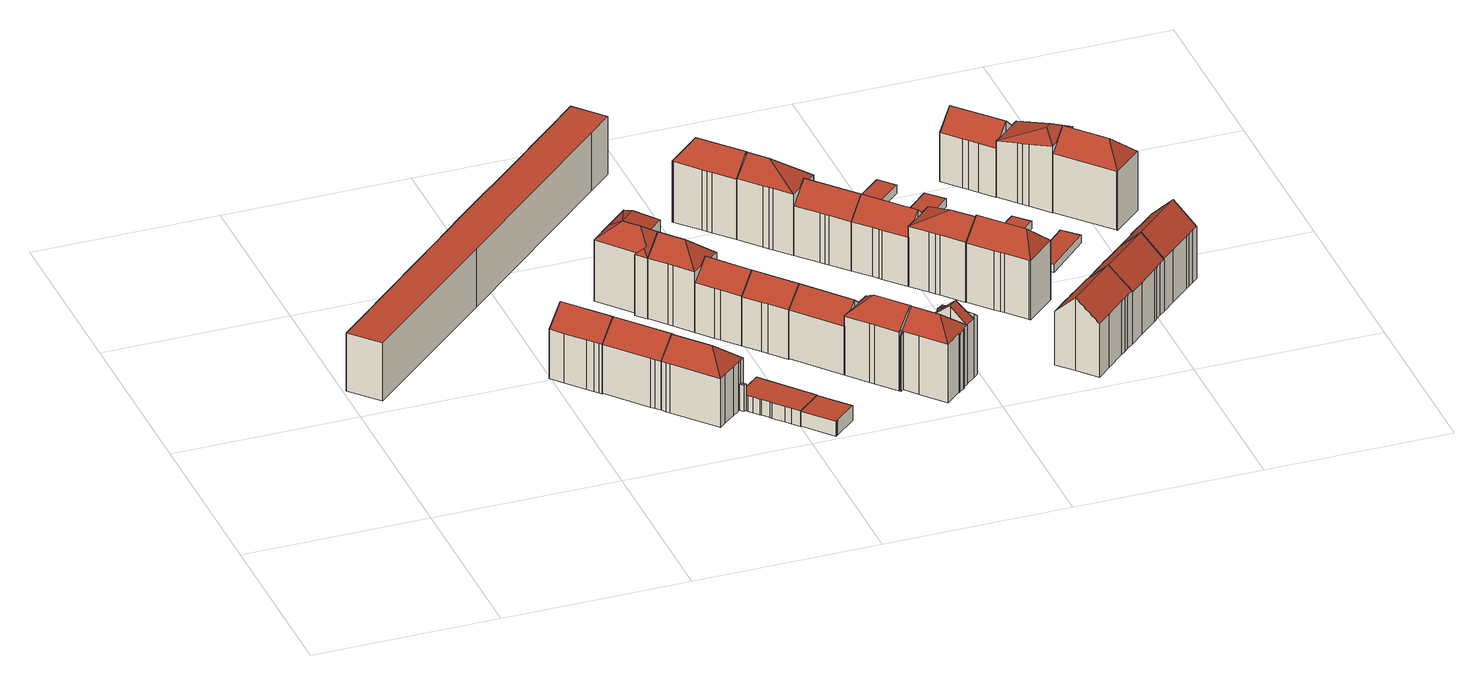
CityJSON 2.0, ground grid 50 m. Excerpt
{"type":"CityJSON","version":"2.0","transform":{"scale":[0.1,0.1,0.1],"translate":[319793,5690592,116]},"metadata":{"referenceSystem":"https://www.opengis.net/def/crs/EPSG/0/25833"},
"CityObjects":{
"building1":{"type":"Building","attributes":{"Dachtyp_tdc":"tdcGableRoof","Gemeindeschluessel":14713000,"Dachneigung":41.95,"QualitaetDacherkennung":64,"Geometrietyp2DReferenz":"3000","function":"31001_9998","roofType":"3100","measuredHeight":19.31},"geometry":[{"type":"MultiSurface","lod":"2","boundaries":[[[0,1,2,3]],[[1,4,5,2]],[[4,6,7,5]],[[6,8,9,7]],[[8,10,11,9]],[[10,12,13,11]],[[12,14,15,13]],[[8,6,4,1,0,16,17,18]],[[18,19,14,12,10,8]],[[15,20,21,22,23,3,2,5,7,9,11,13]],[[14,19,20,15]],[[19,18,21,20]],[[18,17,22,21]],[[17,16,23,22]],[[16,0,3,23]]],"semantics":{"surfaces":[{"type":"WallSurface"},{"type":"RoofSurface"},{"type":"GroundSurface"}],"values":[0,0,0,0,0,0,0,1,1,2,0,0,0,0,0]}}]},
"building2":{"type":"Building","attributes":{"Dachtyp_tdc":"tdcPolyFlatRoof","Gemeindeschluessel":14713000,"Dachneigung":0,"QualitaetDacherkennung":68,"Geometrietyp2DReferenz":"3000","function":"31001_9998","roofType":"1000","measuredHeight":16.82},"geometry":[{"type":"MultiSurface","lod":"2","boundaries":[[[24,25,26,27]],[[25,28,29,26]],[[28,30,31,29]],[[30,32,33,31]],[[32,34,35,33]],[[34,36,37,35]],[[36,38,39,37]],[[38,40,41,39]],[[40,42,43,41]],[[42,44,45,43]],[[44,46,47,45]],[[46,48,49,47]],[[48,50,51,49]],[[50,52,53,51]],[[52,54,55,53]],[[54,24,27,55]],[[54,52,50,48,46,44,42,40,38,36,34,32,30,28,25,24]],[[27,26,29,31,33,35,37,39,41,43,45,47,49,51,53,55]]],"semantics":{"surfaces":[{"type":"WallSurface"},{"type":"RoofSurface"},{"type":"GroundSurface"}],"values":[0,0,0,0,0,0,0,0,0,0,0,0,0,0,0,0,1,2]}}]},
"building3":{"type":"Building","attributes":{"Dachtyp_tdc":"tdcFreeFormRoof","Gemeindeschluessel":14713000,"Dachneigung":42.18,"QualitaetDacherkennung":75,"Geometrietyp2DReferenz":"3000","function":"31001_9998","roofType":"5000","measuredHeight":19.14},"geometry":[{"type":"MultiSurface","lod":"2","boundaries":[[[56,57,58,59,60,61,62,63]],[[17,64,57,56]],[[64,65,58,57]],[[65,66,59,58]],[[66,67,60,59]],[[67,68,61,60]],[[68,69,62,61]],[[69,70,63,62]],[[70,17,56,63]],[[71,67,66,65,64,72]],[[69,68,71,72,17,70]],[[68,67,71]],[[64,17,72]]],"semantics":{"surfaces":[{"type":"GroundSurface"},{"type":"WallSurface"},{"type":"RoofSurface"}],"values":[0,1,1,1,1,1,1,1,1,2,2,1,1]}}]},
"building4":{"type":"Building","attributes":{"Dachtyp_tdc":"tdcHipAndGableRoof","Gemeindeschluessel":14713000,"Dachneigung":42.01,"QualitaetDacherkennung":70,"Geometrietyp2DReferenz":"3000","function":"31001_9998","roofType":"5000","measuredHeight":19.1},"geometry":[{"type":"MultiSurface","lod":"2","boundaries":[[[73,74,75,61]],[[74,76,60,75]],[[76,77,78,60]],[[77,79,80,78]],[[79,81,82,80]],[[81,83,84,82]],[[83,85,86,84]],[[85,87,88,86]],[[87,89,90,88]],[[89,91,92,90]],[[91,93,94,92]],[[93,95,96,94]],[[95,97,98,96]],[[97,73,61,98]],[[93,91,89,87,85,83,99]],[[83,81,79,77,76,74,99]],[[74,73,97,95,93,99]],[[61,75,60,78,80,82,84,86,88,90,92,94,96,98]]],"semantics":{"surfaces":[{"type":"WallSurface"},{"type":"RoofSurface"},{"type":"GroundSurface"}],"values":[0,0,0,0,0,0,0,0,0,0,0,0,0,0,1,1,1,2]}}]},
"building5":{"type":"Building","attributes":{"Dachtyp_tdc":"tdcPolyFlatRoof","Gemeindeschluessel":14713000,"Dachneigung":0,"QualitaetDacherkennung":0,"Geometrietyp2DReferenz":"3000","BezugspunktDach":"2000","function":"31001_9998","measuredHeight":7.54},"geometry":[{"type":"MultiSurface","lod":"2","boundaries":[[[100,101,102,103]],[[103,102,104,105]],[[102,101,106,104]],[[101,100,107,106]],[[100,103,105,107]],[[105,104,106,107]]],"semantics":{"surfaces":[{"type":"RoofSurface"},{"type":"WallSurface"},{"type":"GroundSurface"}],"values":[0,1,1,1,1,2]}}]},
"building6":{"type":"Building","attributes":{"Dachtyp_tdc":"tdcPolyFlatRoof","Gemeindeschluessel":14713000,"Dachneigung":0,"QualitaetDacherkennung":74,"Geometrietyp2DReferenz":"3000","function":"31001_9998","roofType":"1000","measuredHeight":4.42},"geometry":[{"type":"MultiSurface","lod":"2","boundaries":[[[108,109,86,110]],[[109,111,84,86]],[[111,112,82,84]],[[112,113,114,82]],[[113,115,116,114]],[[115,117,118,116]],[[117,119,120,118]],[[119,121,122,120]],[[121,123,124,122]],[[123,125,126,124]],[[125,127,128,126]],[[127,129,130,128]],[[129,131,132,130]],[[131,133,134,132]],[[133,108,110,134]],[[133,131,129,127,125,123,121,119,117,115,113,112,111,109,108]],[[110,86,84,82,114,116,118,120,122,124,126,128,130,132,134]]],"semantics":{"surfaces":[{"type":"WallSurface"},{"type":"RoofSurface"},{"type":"GroundSurface"}],"values":[0,0,0,0,0,0,0,0,0,0,0,0,0,0,0,1,2]}}]},
"building7":{"type":"Building","attributes":{"Dachtyp_tdc":"tdcFreeFormRoof","Gemeindeschluessel":14713000,"Dachneigung":38.54,"QualitaetDacherkennung":55,"Geometrietyp2DReferenz":"3000","function":"31001_9998","roofType":"5000","measuredHeight":21.89},"geometry":[{"type":"MultiSurface","lod":"2","boundaries":[[[135,136,137,138]],[[136,139,140,137]],[[139,141,142,140]],[[141,143,144,142]],[[143,145,146,144]],[[145,147,148,146]],[[147,149,150,148]],[[149,151,152,150]],[[151,135,138,152]],[[153,154,155,151,149]],[[156,157,153,149,147]],[[158,156,147,145]],[[158,145,143]],[[143,156,158]],[[141,156,143]],[[141,157,156]],[[157,141,139]],[[154,153,157,139,136]],[[155,154,136,135]],[[155,135,151]],[[138,137,140,142,144,146,148,150,152]]],"semantics":{"surfaces":[{"type":"WallSurface"},{"type":"RoofSurface"},{"type":"GroundSurface"}],"values":[0,0,0,0,0,0,0,0,0,1,1,1,1,1,1,1,1,1,1,1,2]}}]},
"building8":{"type":"Building","attributes":{"Dachtyp_tdc":"tdcPolyFlatRoof","Gemeindeschluessel":14713000,"Dachneigung":0,"QualitaetDacherkennung":74,"Geometrietyp2DReferenz":"3000","function":"31001_9998","roofType":"1000","measuredHeight":4.3},"geometry":[{"type":"MultiSurface","lod":"2","boundaries":[[[159,160,161,162]],[[160,163,164,161]],[[163,165,166,164]],[[165,167,168,166]],[[167,169,170,168]],[[169,159,162,170]],[[169,167,165,163,160,159]],[[162,161,164,166,168,170]]],"semantics":{"surfaces":[{"type":"WallSurface"},{"type":"RoofSurface"},{"type":"GroundSurface"}],"values":[0,0,0,0,0,0,1,2]}}]},
"building9":{"type":"Building","attributes":{"Dachtyp_tdc":"tdcHipAndGableRoof","Gemeindeschluessel":14713000,"Dachneigung":42.12,"QualitaetDacherkennung":68,"Geometrietyp2DReferenz":"3000","function":"31001_9998","roofType":"5000","measuredHeight":22.3},"geometry":[{"type":"MultiSurface","lod":"2","boundaries":[[[151,171,172,173]],[[171,174,175,172]],[[174,176,177,175]],[[176,178,179,177]],[[178,180,181,179]],[[180,182,183,181]],[[182,184,185,183]],[[184,186,187,185]],[[186,188,189,187]],[[188,190,191,189]],[[190,192,193,191]],[[192,151,173,193]],[[188,186,194]],[[186,184,182,180,178,176,174,171,194]],[[171,151,192,190,188,194]],[[173,172,175,177,179,181,183,185,187,189,191,193]]],"semantics":{"surfaces":[{"type":"WallSurface"},{"type":"RoofSurface"},{"type":"GroundSurface"}],"values":[0,0,0,0,0,0,0,0,0,0,0,0,1,1,1,2]}}]},
"building10":{"type":"Building","attributes":{"Dachtyp_tdc":"tdcGableRoof","Gemeindeschluessel":14713000,"Dachneigung":42.49,"QualitaetDacherkennung":72,"Geometrietyp2DReferenz":"3000","function":"31001_9998","roofType":"3100","measuredHeight":19.14},"geometry":[{"type":"MultiSurface","lod":"2","boundaries":[[[195,196,197,198]],[[196,199,200,197]],[[199,201,202,200]],[[201,203,204,202]],[[203,205,206,204]],[[205,207,208,206]],[[207,209,189,208]],[[209,210,211,189]],[[210,212,187,211]],[[212,213,214,187]],[[213,195,198,214]],[[210,209,207,205,203,201]],[[201,199,196,195,213,212,210]],[[198,197,200,202,204,206,208,189,211,187,214]]],"semantics":{"surfaces":[{"type":"WallSurface"},{"type":"RoofSurface"},{"type":"GroundSurface"}],"values":[0,0,0,0,0,0,0,0,0,0,0,1,1,2]}}]},
"building11":{"type":"Building","attributes":{"Dachtyp_tdc":"tdcFreeFormRoof","Gemeindeschluessel":14713000,"Dachneigung":42.32,"QualitaetDacherkennung":72,"Geometrietyp2DReferenz":"3000","function":"31001_9998","roofType":"5000","measuredHeight":19.05},"geometry":[{"type":"MultiSurface","lod":"2","boundaries":[[[215,216,217,218]],[[216,219,220,217]],[[219,221,222,220]],[[221,223,224,222]],[[223,225,226,224]],[[225,227,228,226]],[[227,229,230,228]],[[229,231,232,230]],[[231,215,218,232]],[[233,225,223,221,219,216,201]],[[229,227,233,201,215,231]],[[216,215,201]],[[227,225,233]],[[218,217,220,222,224,226,228,230,232]]],"semantics":{"surfaces":[{"type":"WallSurface"},{"type":"RoofSurface"},{"type":"GroundSurface"}],"values":[0,0,0,0,0,0,0,0,0,1,1,0,0,2]}}]},
"building12":{"type":"Building","attributes":{"Dachtyp_tdc":"tdcGableRoof","Gemeindeschluessel":14713000,"Dachneigung":42.32,"QualitaetDacherkennung":70,"Geometrietyp2DReferenz":"3000","function":"31001_9998","roofType":"3100","measuredHeight":18.93},"geometry":[{"type":"MultiSurface","lod":"2","boundaries":[[[233,225,234,235]],[[225,236,237,234]],[[236,238,239,237]],[[238,240,241,239]],[[240,242,243,241]],[[242,244,245,243]],[[244,246,247,245]],[[246,227,248,247]],[[227,233,235,248]],[[244,242,240,238,236,225,233]],[[233,227,246,244]],[[235,234,237,239,241,243,245,247,248]]],"semantics":{"surfaces":[{"type":"WallSurface"},{"type":"RoofSurface"},{"type":"GroundSurface"}],"values":[0,0,0,0,0,0,0,0,0,1,1,2]}}]},
"building13":{"type":"Building","attributes":{"Dachtyp_tdc":"tdcFreeFormRoof","Gemeindeschluessel":14713000,"Dachneigung":42.37,"QualitaetDacherkennung":61,"Geometrietyp2DReferenz":"3000","function":"31001_9998","roofType":"5000","measuredHeight":21.99},"geometry":[{"type":"MultiSurface","lod":"2","boundaries":[[[249,250,251,252]],[[250,253,254,251]],[[253,255,256,254]],[[255,257,258,256]],[[257,259,260,258]],[[259,261,262,260]],[[261,263,264,262]],[[263,265,266,264]],[[265,249,252,266]],[[257,267,268]],[[249,269,268,267,255,253,250]],[[269,265,263,261,259,257,268]],[[257,255,267]],[[249,265,269]],[[252,251,254,256,258,260,262,264,266]]],"semantics":{"surfaces":[{"type":"WallSurface"},{"type":"RoofSurface"},{"type":"GroundSurface"}],"values":[0,0,0,0,0,0,0,0,0,1,1,1,0,0,2]}}]},
"building14":{"type":"Building","attributes":{"Gemeindeschluessel":14713000,"Geometrietyp2DReferenz":"3000","function":"31001_9998","roofType":"9999"},"children":["building14-1","building14-2","building14-3"]},
"building14-1":{"type":"BuildingPart","attributes":{"Dachtyp_tdc":"tdcFreeFormRoof","Dachneigung":40.89,"QualitaetDacherkennung":30,"Geometrietyp2DReferenz":"3000","roofType":"5000","measuredHeight":18.82},"parents":["building14"],"geometry":[{"type":"MultiSurface","lod":"2","boundaries":[[[270,271,272,273,274]],[[275,276,277,278,279]],[[276,280,281,277]],[[280,282,283,281]],[[282,284,285,283]],[[284,286,287,285]],[[286,288,289,287]],[[288,270,274,289]],[[284,282,280,276,290]],[[276,275,291,292,293,290]],[[293,294,271,270,288,286,284,290]],[[274,273,295,296,278,277,281,283,285,287,289]],[[294,272,271]],[[295,273,272,294,293]],[[275,279,291]],[[279,278,296,292,291]],[[292,296,295,293]]],"semantics":{"surfaces":[{"type":"WallSurface"},{"type":"RoofSurface"},{"type":"GroundSurface"},{"type":"ClosureSurface"}],"values":[0,0,0,0,0,0,0,0,1,1,1,2,0,3,0,3,3]}}]},
"building14-2":{"type":"BuildingPart","attributes":{"Dachtyp_tdc":"tdcHipAndGableRoof","Dachneigung":42.35,"QualitaetDacherkennung":52,"Geometrietyp2DReferenz":"3000","roofType":"5000","measuredHeight":21.4},"parents":["building14"],"geometry":[{"type":"MultiSurface","lod":"2","boundaries":[[[297,298,299,300]],[[298,301,302,299]],[[301,303,304,302]],[[297,305,306,307,308,309,310,311,312]],[[311,313,314,315,316,317,318,319,312]],[[319,320,303,301,298,297,312]],[[304,252,321,266,322,323,324,325,326,327,328,329,330,331,332,300,299,302]],[[303,320,252,304]],[[320,319,321,252]],[[319,318,266,321]],[[318,317,322,266]],[[317,316,323,322]],[[316,333,323]],[[313,311,326,325,334]],[[311,310,327,326]],[[310,309,328,327]],[[309,308,329,328]],[[308,307,330,329]],[[307,306,331,330]],[[306,305,332,331]],[[305,297,300,332]],[[315,333,316]],[[324,323,333,315,314]],[[334,325,324,314,313]]],"semantics":{"surfaces":[{"type":"WallSurface"},{"type":"RoofSurface"},{"type":"GroundSurface"},{"type":"ClosureSurface"}],"values":[0,0,0,1,1,1,2,0,0,0,0,0,0,0,0,0,0,0,0,0,0,0,3,3]}}]},
"building14-3":{"type":"BuildingPart","attributes":{"Dachtyp_tdc":"tdcGableRoof","Dachneigung":41.35,"QualitaetDacherkennung":43,"Geometrietyp2DReferenz":"3000","roofType":"3100","measuredHeight":21.31},"parents":["building14"],"geometry":[{"type":"MultiSurface","lod":"2","boundaries":[[[333,335,336,323]],[[335,337,338,336]],[[337,279,278,338]],[[272,334,325,273]],[[339,291,279,337,335,333,315,340]],[[340,313,334,272,294,339]],[[324,323,336,338,278,296,295,273,325]],[[315,314,340]],[[333,323,324,314,315]],[[292,291,339]],[[296,278,279,291,292]],[[294,293,292,339]],[[272,273,295,293,294]],[[293,295,296,292]],[[314,313,340]],[[325,334,313,314,324]]],"semantics":{"surfaces":[{"type":"WallSurface"},{"type":"RoofSurface"},{"type":"GroundSurface"},{"type":"ClosureSurface"}],"values":[0,0,0,0,1,1,2,0,3,0,3,0,3,3,0,3]}}]},
"building15":{"type":"Building","attributes":{"Dachtyp_tdc":"tdcHipAndGableRoof","Gemeindeschluessel":14713000,"Dachneigung":44.83,"QualitaetDacherkennung":74,"Geometrietyp2DReferenz":"3000","function":"31001_9998","roofType":"5000","measuredHeight":22.72},"geometry":[{"type":"MultiSurface","lod":"2","boundaries":[[[341,342,343,344]],[[342,345,346,343]],[[345,347,348,346]],[[347,349,350,348]],[[349,351,352,350]],[[351,353,354,352]],[[353,355,356,354]],[[355,357,358,356]],[[357,359,360,358]],[[359,361,362,360]],[[361,363,364,362]],[[363,365,366,364]],[[365,367,368,366]],[[367,341,344,368]],[[363,361,369]],[[361,359,357,355,353,351,349,369]],[[349,347,345,342,341,367,365,363,369]],[[344,343,346,348,350,352,354,356,358,360,362,364,366,368]]],"semantics":{"surfaces":[{"type":"WallSurface"},{"type":"RoofSurface"},{"type":"GroundSurface"}],"values":[0,0,0,0,0,0,0,0,0,0,0,0,0,0,1,1,1,2]}}]},
"building16":{"type":"Building","attributes":{"Dachtyp_tdc":"tdcHipAndGableRoof","Gemeindeschluessel":14713000,"Dachneigung":39.77,"QualitaetDacherkennung":29,"Geometrietyp2DReferenz":"3000","function":"31001_9998","roofType":"5000","measuredHeight":22.32},"geometry":[{"type":"MultiSurface","lod":"2","boundaries":[[[370,371,352,372]],[[371,373,374,352]],[[373,375,348,374]],[[375,376,377,348]],[[376,378,379,377]],[[378,380,381,379]],[[380,382,383,381]],[[382,384,385,383]],[[384,386,387,385]],[[386,388,389,387]],[[388,390,391,389]],[[390,392,393,391]],[[392,394,395,393]],[[394,370,372,395]],[[390,388,396]],[[388,386,384,382,380,378,376,375,373,396]],[[373,371,370,394,392,390,396]],[[372,352,374,348,377,379,381,383,385,387,389,391,393,395]]],"semantics":{"surfaces":[{"type":"WallSurface"},{"type":"RoofSurface"},{"type":"GroundSurface"}],"values":[0,0,0,0,0,0,0,0,0,0,0,0,0,0,1,1,1,2]}}]},
"building17":{"type":"Building","attributes":{"Gemeindeschluessel":14713000,"Dachtyp_tdc":"tdcGableRoof","Dachneigung":44.84,"QualitaetDacherkennung":74,"Geometrietyp2DReferenz":"3000","function":"31001_9998","roofType":"3100","measuredHeight":19.52},"geometry":[{"type":"MultiSurface","lod":"2","boundaries":[[[397,398,399,400]],[[398,401,402,399]],[[401,403,404,402]],[[403,405,406,404]],[[405,407,408,406]],[[407,409,410,408]],[[409,411,412,410]],[[411,413,414,412]],[[413,415,416,414]],[[415,417,418,416]],[[417,419,420,418]],[[419,421,422,420]],[[421,423,424,422]],[[423,425,426,424]],[[425,397,400,426]],[[421,419,417,415,413,411,409,407,405,403]],[[403,401,398,397,425,423,421]],[[400,399,402,404,406,408,410,412,414,416,418,420,422,424,426]]],"semantics":{"surfaces":[{"type":"WallSurface"},{"type":"RoofSurface"},{"type":"GroundSurface"}],"values":[0,0,0,0,0,0,0,0,0,0,0,0,0,0,0,1,1,2]}}]},
"building18":{"type":"Building","attributes":{"Dachtyp_tdc":"tdcGableRoof","Gemeindeschluessel":14713000,"Dachneigung":44.83,"QualitaetDacherkennung":74,"Geometrietyp2DReferenz":"3000","function":"31001_9998","roofType":"3100","measuredHeight":19.39},"geometry":[{"type":"MultiSurface","lod":"2","boundaries":[[[427,428,429,430]],[[428,431,432,429]],[[431,433,434,432]],[[433,435,436,434]],[[435,437,438,436]],[[437,439,440,438]],[[439,441,442,440]],[[441,443,444,442]],[[443,445,446,444]],[[445,447,448,446]],[[447,423,449,448]],[[423,421,450,449]],[[421,419,451,450]],[[419,452,453,451]],[[452,427,430,453]],[[421,423,447,445,443,441,439]],[[439,437,435,433,431,428,427,452,419,421]],[[430,429,432,434,436,438,440,442,444,446,448,449,450,451,453]]],"semantics":{"surfaces":[{"type":"WallSurface"},{"type":"RoofSurface"},{"type":"GroundSurface"}],"values":[0,0,0,0,0,0,0,0,0,0,0,0,0,0,0,1,1,2]}}]},
"building19":{"type":"Building","attributes":{"Dachtyp_tdc":"tdcHipAndGableRoof","Gemeindeschluessel":14713000,"Dachneigung":34.44,"QualitaetDacherkennung":19,"Geometrietyp2DReferenz":"3000","function":"31001_9998","roofType":"5000","measuredHeight":21.4},"geometry":[{"type":"MultiSurface","lod":"2","boundaries":[[[454,455,456,457]],[[455,458,459,456]],[[458,460,461,459]],[[460,462,463,461]],[[462,464,465,463]],[[464,466,467,465]],[[466,468,469,467]],[[468,470,471,469]],[[470,472,473,471]],[[472,474,475,473]],[[474,476,477,475]],[[476,478,479,477]],[[478,480,481,479]],[[480,454,457,481]],[[476,474,482]],[[474,472,470,468,466,464,482]],[[464,462,460,458,455,454,480,478,476,482]],[[457,456,459,461,463,465,467,469,471,473,475,477,479,481]]],"semantics":{"surfaces":[{"type":"WallSurface"},{"type":"RoofSurface"},{"type":"GroundSurface"}],"values":[0,0,0,0,0,0,0,0,0,0,0,0,0,0,1,1,1,2]}}]},
"building20":{"type":"Building","attributes":{"Dachtyp_tdc":"tdcPolyFlatRoof","Gemeindeschluessel":14713000,"Dachneigung":0,"QualitaetDacherkennung":81,"Geometrietyp2DReferenz":"3000","function":"31001_2463","roofType":"1000","measuredHeight":2.42},"geometry":[{"type":"MultiSurface","lod":"2","boundaries":[[[483,484,485,486]],[[484,487,488,485]],[[487,489,490,488]],[[489,483,486,490]],[[489,487,484,483]],[[486,485,488,490]]],"semantics":{"surfaces":[{"type":"WallSurface"},{"type":"RoofSurface"},{"type":"GroundSurface"}],"values":[0,0,0,0,1,2]}}]},
"building21":{"type":"Building","attributes":{"Dachtyp_tdc":"tdcHipAndGableRoof","Gemeindeschluessel":14713000,"Dachneigung":44.84,"QualitaetDacherkennung":72,"Geometrietyp2DReferenz":"3000","function":"31001_9998","roofType":"5000","measuredHeight":22.35},"geometry":[{"type":"MultiSurface","lod":"2","boundaries":[[[491,492,493,494]],[[492,495,496,493]],[[495,497,498,496]],[[497,499,500,498]],[[499,501,502,500]],[[501,503,504,502]],[[503,505,506,504]],[[505,507,508,506]],[[507,509,510,508]],[[509,511,512,510]],[[511,513,514,512]],[[513,515,516,514]],[[515,517,518,516]],[[517,519,520,518]],[[519,491,494,520]],[[515,513,521]],[[513,511,509,507,505,503,501,499,497,521]],[[497,495,492,491,519,517,515,521]],[[494,493,496,498,500,502,504,506,508,510,512,514,516,518,520]]],"semantics":{"surfaces":[{"type":"WallSurface"},{"type":"RoofSurface"},{"type":"GroundSurface"}],"values":[0,0,0,0,0,0,0,0,0,0,0,0,0,0,0,1,1,1,2]}}]},
"building22":{"type":"Building","attributes":{"Dachtyp_tdc":"tdcGableRoof","Gemeindeschluessel":14713000,"Dachneigung":40.35,"QualitaetDacherkennung":43,"Geometrietyp2DReferenz":"3000","function":"31001_9998","roofType":"3100","measuredHeight":21.02},"geometry":[{"type":"MultiSurface","lod":"2","boundaries":[[[522,523,524,525]],[[523,526,527,524]],[[526,528,529,527]],[[528,530,531,529]],[[530,532,533,531]],[[532,534,535,533]],[[534,536,537,535]],[[536,538,539,537]],[[538,540,541,539]],[[540,542,543,541]],[[542,544,545,543]],[[544,546,547,545]],[[546,548,549,547]],[[548,522,525,549]],[[544,542,540,538,536,534,532,530]],[[530,528,526,523,522,548,546,544]],[[525,524,527,529,531,533,535,537,539,541,543,545,547,549]]],"semantics":{"surfaces":[{"type":"WallSurface"},{"type":"RoofSurface"},{"type":"GroundSurface"}],"values":[0,0,0,0,0,0,0,0,0,0,0,0,0,0,1,1,2]}}]},
"building23":{"type":"Building","attributes":{"Dachtyp_tdc":"tdcPolyFlatRoof","Gemeindeschluessel":14713000,"Dachneigung":0,"QualitaetDacherkennung":92,"Geometrietyp2DReferenz":"3000","function":"31001_2463","roofType":"1000","measuredHeight":2.4},"geometry":[{"type":"MultiSurface","lod":"2","boundaries":[[[550,551,552,553]],[[551,554,555,552]],[[554,556,557,555]],[[556,550,553,557]],[[556,554,551,550]],[[553,552,555,557]]],"semantics":{"surfaces":[{"type":"WallSurface"},{"type":"RoofSurface"},{"type":"GroundSurface"}],"values":[0,0,0,0,1,2]}}]},
"building24":{"type":"Building","attributes":{"Dachtyp_tdc":"tdcPolyFlatRoof","Gemeindeschluessel":14713000,"Dachneigung":0,"QualitaetDacherkennung":81,"Geometrietyp2DReferenz":"3000","function":"31001_2463","roofType":"1000","measuredHeight":2.36},"geometry":[{"type":"MultiSurface","lod":"2","boundaries":[[[558,559,560,561]],[[559,562,563,560]],[[562,564,565,563]],[[564,558,561,565]],[[564,562,559,558]],[[561,560,563,565]]],"semantics":{"surfaces":[{"type":"WallSurface"},{"type":"RoofSurface"},{"type":"GroundSurface"}],"values":[0,0,0,0,1,2]}}]},
"building25":{"type":"Building","attributes":{"Dachtyp_tdc":"tdcGableRoof","Gemeindeschluessel":14713000,"Dachneigung":43.51,"QualitaetDacherkennung":61,"Geometrietyp2DReferenz":"3000","function":"31001_9998","roofType":"3100","measuredHeight":21.02},"geometry":[{"type":"MultiSurface","lod":"2","boundaries":[[[566,567,568,569]],[[567,570,571,568]],[[570,572,573,571]],[[572,574,575,573]],[[574,576,577,575]],[[576,578,579,577]],[[578,580,547,579]],[[580,581,582,547]],[[581,583,543,582]],[[583,584,585,543]],[[584,586,587,585]],[[581,580,578,576,574,572,570,567]],[[567,566,588,589,586,584,583,581]],[[587,590,591,569,568,571,573,575,577,579,547,582,543,585]],[[586,589,590,587]],[[589,588,591,590]],[[588,566,569,591]]],"semantics":{"surfaces":[{"type":"WallSurface"},{"type":"RoofSurface"},{"type":"GroundSurface"}],"values":[0,0,0,0,0,0,0,0,0,0,0,1,1,2,0,0,0]}}]},
"building26":{"type":"Building","attributes":{"Dachtyp_tdc":"tdcPolyFlatRoof","Gemeindeschluessel":14713000,"Dachneigung":0,"QualitaetDacherkennung":84,"Geometrietyp2DReferenz":"3000","function":"31001_2463","roofType":"1000","measuredHeight":2.33},"geometry":[{"type":"MultiSurface","lod":"2","boundaries":[[[592,593,594,595]],[[593,596,597,594]],[[596,598,599,597]],[[598,592,595,599]],[[598,596,593,592]],[[595,594,597,599]]],"semantics":{"surfaces":[{"type":"WallSurface"},{"type":"RoofSurface"},{"type":"GroundSurface"}],"values":[0,0,0,0,1,2]}}]},
"building27":{"type":"Building","attributes":{"Dachtyp_tdc":"tdcGableRoof","Gemeindeschluessel":14713000,"Dachneigung":44.05,"QualitaetDacherkennung":77,"Geometrietyp2DReferenz":"3000","function":"31001_9998","roofType":"3100","measuredHeight":19.26},"geometry":[{"type":"MultiSurface","lod":"2","boundaries":[[[600,601,602,603]],[[601,604,605,602]],[[604,606,607,605]],[[606,608,609,607]],[[608,610,611,609]],[[610,612,613,611]],[[612,614,615,613]],[[614,616,617,615]],[[616,618,619,617]],[[618,620,621,619]],[[620,622,623,621]],[[622,624,625,623]],[[624,600,603,625]],[[620,618,616,614,612,610,608]],[[608,606,604,601,600,624,622,620]],[[603,602,605,607,609,611,613,615,617,619,621,623,625]]],"semantics":{"surfaces":[{"type":"WallSurface"},{"type":"RoofSurface"},{"type":"GroundSurface"}],"values":[0,0,0,0,0,0,0,0,0,0,0,0,0,1,1,2]}}]},
"building28":{"type":"Building","attributes":{"Dachtyp_tdc":"tdcGableRoof","Gemeindeschluessel":14713000,"Dachneigung":42.95,"QualitaetDacherkennung":61,"Geometrietyp2DReferenz":"3000","function":"31001_9998","roofType":"3100","measuredHeight":21.05},"geometry":[{"type":"MultiSurface","lod":"2","boundaries":[[[626,627,628,629]],[[627,630,631,628]],[[630,632,633,631]],[[632,634,635,633]],[[634,636,637,635]],[[636,638,639,637]],[[638,640,641,639]],[[640,642,643,641]],[[642,644,645,643]],[[644,646,571,645]],[[646,647,648,571]],[[647,566,569,648]],[[566,649,650,569]],[[649,626,629,650]],[[647,646,644,642,640,638,636,634]],[[634,632,630,627,626,649,566,647]],[[629,628,631,633,635,637,639,641,643,645,571,648,569,650]]],"semantics":{"surfaces":[{"type":"WallSurface"},{"type":"RoofSurface"},{"type":"GroundSurface"}],"values":[0,0,0,0,0,0,0,0,0,0,0,0,0,0,1,1,2]}}]},
"building29":{"type":"Building","attributes":{"Dachtyp_tdc":"tdcHipRoof","Gemeindeschluessel":14713000,"Dachneigung":21.7,"QualitaetDacherkennung":13,"Geometrietyp2DReferenz":"3000","function":"31001_9998","roofType":"3200","measuredHeight":20.84},"geometry":[{"type":"MultiSurface","lod":"2","boundaries":[[[651,652,653,654]],[[652,655,656,653]],[[655,657,658,656]],[[657,659,660,658]],[[659,661,662,660]],[[661,663,664,662]],[[663,665,666,664]],[[665,667,668,666]],[[667,669,670,668]],[[669,671,672,670]],[[671,673,674,672]],[[673,675,676,674]],[[675,651,654,676]],[[657,655,652,651,675,677]],[[673,671,669,667,665,663,661,659,678]],[[675,673,678,677]],[[659,657,677,678]],[[654,653,656,658,660,662,664,666,668,670,672,674,676]]],"semantics":{"surfaces":[{"type":"WallSurface"},{"type":"RoofSurface"},{"type":"GroundSurface"}],"values":[0,0,0,0,0,0,0,0,0,0,0,0,0,1,1,1,1,2]}}]},
"building30":{"type":"Building","attributes":{"Dachtyp_tdc":"tdcHipAndGableRoof","Gemeindeschluessel":14713000,"Dachneigung":44.63,"QualitaetDacherkennung":73,"Geometrietyp2DReferenz":"3000","function":"31001_9998","roofType":"5000","measuredHeight":22.34},"geometry":[{"type":"MultiSurface","lod":"2","boundaries":[[[679,680,681,682]],[[680,683,684,681]],[[683,685,686,684]],[[685,687,688,686]],[[687,689,690,688]],[[689,691,692,690]],[[691,693,694,692]],[[693,695,696,694]],[[695,697,698,696]],[[697,699,700,698]],[[699,701,702,700]],[[701,679,682,702]],[[697,695,703]],[[695,693,691,689,687,685,683,680,679,703]],[[679,701,699,697,703]],[[682,681,684,686,688,690,692,694,696,698,700,702]]],"semantics":{"surfaces":[{"type":"WallSurface"},{"type":"RoofSurface"},{"type":"GroundSurface"}],"values":[0,0,0,0,0,0,0,0,0,0,0,0,1,1,1,2]}}]}
},
"vertices":[
[579,412,152],[566,427,152],[566,427,9],[579,412,9],[524,474,151],[524,474,9],[497,506,152],[497,506,9],[539,543,202],[539,543,9],[580,579,153],[580,579,9],[623,528,153],[623,528,9],[634,516,153],[634,516,9],[589,400,152],[594,394,152],[637,431,202],[677,466,153],[677,466,9],[637,431,9],[594,394,9],[589,400,9],
[443,880,176],[77,550,176],[77,550,8],[443,880,8],[8,625,176],[8,625,8],[24,639,176],[24,639,8],[219,817,176],[219,817,8],[247,842,176],[247,842,8],[318,907,176],[318,907,8],[345,932,176],[345,932,8],[416,996,176],[416,996,8],[445,1023,176],[445,1023,8],[515,1086,176],[515,1086,8],[640,1197,176],[640,1197,8],[808,1350,176],[808,1350,8],[892,1426,176],[892,1426,8],[961,1350,176],[961,1350,8],[897,1292,176],[897,1292,8],
[594,394,11],[677,466,11],[723,414,11],[746,387,11],[786,341,11],[703,270,11],[692,282,11],[684,291,11],[677,466,154],[723,414,154],[746,387,154],[786,341,154],[703,270,152],[692,282,152],[684,291,152],[745,306,203],[636,431,203],
[703,270,153],[744,305,202],[744,305,11],[786,341,153],[838,281,153],[838,281,11],[848,270,153],[848,270,11],[895,217,152],[895,217,11],[898,214,153],[898,214,11],[889,207,153],[889,207,11],[882,201,152],[882,201,11],[862,185,152],[862,185,11],[831,159,152],[831,159,11],[813,143,152],[813,143,11],[720,249,153],[720,249,11],[712,258,153],[712,258,11],[819,220,202],
[882,201,88],[892,190,88],[899,195,88],[889,207,88],[899,195,13],[889,207,13],[892,190,13],[882,201,13],
[899,195,56],[889,207,56],[899,195,11],[898,214,56],[895,217,56],[952,266,56],[952,266,11],[1063,136,56],[1063,136,11],[999,80,56],[999,80,11],[983,99,56],[983,99,11],[971,113,56],[971,113,11],[947,139,56],[947,139,11],[943,144,56],[943,144,11],[928,162,56],[928,162,11],[925,165,56],[925,165,11],[912,180,56],[912,180,11],[903,190,56],[903,190,11],
[795,708,186],[803,714,186],[803,714,10],[795,708,10],[725,806,186],[725,806,10],[783,859,186],[783,859,10],[842,912,186],[842,912,10],[910,838,186],[910,838,10],[870,801,186],[870,801,10],[908,758,186],[908,758,10],[819,681,186],[819,681,10],[832,764,228],[828,713,200],[820,706,200],[799,805,226],[799,801,228],[839,841,226],
[999,80,55],[1063,136,55],[1063,136,12],[999,80,12],[1129,60,55],[1129,60,12],[1071,10,55],[1071,10,12],[1067,6,55],[1067,6,12],[1065,5,55],[1065,5,12],
[859,716,234],[859,716,11],[819,681,11],[908,758,175],[908,758,11],[911,754,175],[911,754,11],[906,749,182],[906,749,11],[934,716,182],[934,716,11],[942,707,182],[942,707,11],[953,695,182],[953,695,11],[990,653,182],[990,653,11],[906,581,186],[906,581,11],[866,627,186],[866,627,11],[857,638,186],[857,638,11],[909,658,234],
[1029,607,150],[1040,594,150],[1040,594,11],[1029,607,11],[1076,553,150],[1076,553,11],[1032,516,203],[1032,516,11],[992,481,155],[992,481,11],[954,526,155],[954,526,11],[943,538,155],[943,538,11],[906,581,155],[946,616,203],[946,616,11],[990,653,150],[1021,617,150],[1021,617,11],
[992,481,154],[1076,553,151],[1076,553,12],[992,481,12],[1108,516,151],[1108,516,12],[1115,508,151],[1115,508,12],[1129,492,151],[1129,492,12],[1163,453,151],[1163,453,12],[1079,382,155],[1079,382,12],[1041,425,155],[1041,425,12],[1029,438,155],[1029,438,12],[1119,416,203],
[1163,453,14],[1119,416,14],[1198,411,151],[1198,411,14],[1215,392,151],[1215,392,14],[1231,373,151],[1231,373,14],[1264,335,151],[1264,335,14],[1221,297,203],[1221,297,14],[1181,262,155],[1181,262,14],[1079,382,14],
[1282,144,185],[1237,197,185],[1237,197,15],[1282,144,15],[1227,208,185],[1227,208,15],[1181,262,185],[1181,262,15],[1264,335,183],[1264,335,15],[1302,290,183],[1302,290,15],[1318,272,183],[1318,272,15],[1327,261,183],[1327,261,15],[1365,216,183],[1365,216,15],[1181,262,186],[1256,257,234],[1323,180,234],
[1488,150,187],[1476,140,200],[1476,140,186],[1476,140,15],[1488,150,15],[1402,202,192],[1403,203,193],[1403,203,15],[1402,202,15],[1402,202,187],[1406,205,192],[1406,205,15],[1405,207,191],[1405,207,15],[1424,224,187],[1424,224,15],[1425,224,187],[1425,224,15],[1485,153,187],[1485,153,15],[1425,194,203],[1407,198,193],[1439,171,200],[1457,156,203],[1461,152,203],[1457,156,15],[1439,171,15],
[1376,52,184],[1323,113,184],[1323,113,15],[1376,52,15],[1293,148,184],[1293,148,15],[1285,141,174],[1285,141,15],[1417,89,186],[1419,87,184],[1422,90,184],[1434,100,185],[1437,104,185],[1436,105,187],[1449,116,187],[1381,121,229],[1449,117,187],[1418,153,186],[1387,191,186],[1383,195,186],[1375,205,186],[1365,216,186],[1328,184,229],[1282,144,174],[1328,184,15],[1375,205,15],[1383,195,15],[1418,153,15],[1449,117,15],[1449,116,15],[1436,105,15],[1437,104,15],[1434,100,15],[1422,90,15],[1419,87,15],[1417,89,15],[1383,195,181],[1449,117,186],
[1391,201,181],[1391,201,15],[1396,207,181],[1396,207,15],[1439,171,228],[1418,153,228],
[1169,1097,180],[1185,1080,180],[1185,1080,9],[1169,1097,9],[1183,1078,182],[1183,1078,9],[1230,1024,183],[1230,1024,9],[1191,988,236],[1191,988,9],[1153,953,184],[1153,953,9],[1107,1004,184],[1107,1004,9],[1098,1013,184],[1098,1013,9],[1089,1024,184],[1089,1024,9],[1035,1083,185],[1035,1083,9],[1033,1086,185],[1033,1086,9],[1111,1154,184],[1111,1154,9],[1162,1098,184],[1162,1098,9],[1166,1101,179],[1166,1101,9],[1096,1092,236],
[1201,899,186],[1153,953,186],[1201,899,9],[1194,991,232],[1194,991,9],[1230,1024,184],[1273,976,184],[1273,976,9],[1275,977,182],[1275,977,9],[1281,972,182],[1281,972,9],[1292,960,182],[1292,960,9],[1295,956,182],[1295,956,9],[1293,954,184],[1293,954,9],[1337,906,184],[1337,906,9],[1259,835,186],[1259,835,9],[1221,878,186],[1221,878,9],[1213,886,186],[1213,886,9],[1236,943,232],
[1317,771,153],[1308,781,153],[1308,781,10],[1317,771,10],[1259,835,153],[1259,835,10],[1298,870,205],[1298,870,10],[1337,906,153],[1337,906,10],[1380,858,153],[1380,858,10],[1382,860,150],[1382,860,10],[1388,853,150],[1388,853,10],[1398,841,150],[1398,841,10],[1403,837,150],[1403,837,10],[1401,835,153],[1401,835,10],[1444,788,153],[1444,788,10],[1405,752,205],[1405,752,10],[1366,717,153],[1366,717,10],[1325,763,153],[1325,763,10],
[1489,740,151],[1494,735,151],[1494,735,11],[1489,740,11],[1505,723,151],[1505,723,11],[1509,718,151],[1509,718,11],[1507,716,154],[1507,716,11],[1551,669,153],[1551,669,11],[1512,634,205],[1512,634,11],[1473,599,153],[1473,599,11],[1424,653,153],[1424,653,11],[1418,659,153],[1418,659,11],[1406,673,153],[1406,673,11],[1366,717,11],[1405,752,11],[1444,788,11],[1487,739,154],[1487,739,11],
[1601,617,184],[1613,605,184],[1613,605,12],[1601,617,12],[1617,600,184],[1617,600,12],[1615,598,186],[1615,598,12],[1659,550,186],[1659,550,12],[1624,520,226],[1624,520,12],[1580,480,186],[1580,480,12],[1532,534,186],[1532,534,12],[1524,543,186],[1524,543,12],[1512,556,186],[1512,556,12],[1473,599,186],[1473,599,12],[1551,669,186],[1551,669,12],[1595,620,186],[1595,620,12],[1598,621,184],[1598,621,12],[1575,574,226],
[1423,939,34],[1560,1060,34],[1560,1060,9],[1423,939,9],[1597,1018,34],[1597,1018,9],[1460,897,34],[1460,897,9],
[1644,410,184],[1633,422,184],[1633,422,13],[1644,410,13],[1580,480,184],[1580,480,13],[1620,515,237],[1620,515,13],[1659,550,185],[1659,550,13],[1707,497,185],[1707,497,13],[1709,499,182],[1709,499,13],[1714,493,182],[1714,493,13],[1725,481,182],[1725,481,13],[1730,476,182],[1730,476,13],[1728,474,185],[1728,474,13],[1779,418,185],[1779,418,13],[1701,347,184],[1701,347,13],[1698,350,184],[1698,350,13],[1652,401,184],[1652,401,13],[1714,411,237],
[1866,125,169],[1855,116,169],[1855,116,14],[1866,125,14],[1805,70,168],[1805,70,14],[1768,36,168],[1768,36,14],[1723,85,225],[1723,85,14],[1683,129,168],[1683,129,14],[1732,174,168],[1732,174,14],[1731,175,165],[1731,175,14],[1758,201,165],[1758,201,14],[1760,199,167],[1760,199,14],[1812,245,168],[1812,245,14],[1851,201,225],[1851,201,14],[1895,152,169],[1895,152,14],[1879,138,169],[1879,138,14],
[1512,834,34],[1648,961,34],[1648,961,10],[1512,834,10],[1689,917,34],[1689,917,10],[1552,790,34],[1552,790,10],
[1677,658,36],[1812,783,36],[1812,783,13],[1677,658,13],[1849,743,36],[1849,743,13],[1714,618,36],[1714,618,13],
[1939,360,167],[1979,316,225],[1979,316,14],[1939,360,14],[2022,269,164],[2022,269,14],[2008,257,164],[2008,257,14],[1993,242,164],[1993,242,14],[1984,234,164],[1984,234,14],[1935,188,163],[1935,188,14],[1895,152,163],[1852,200,225],[1852,200,14],[1812,245,166],[1861,291,166],[1861,291,14],[1860,293,163],[1860,293,14],[1889,315,166],[1887,318,163],[1887,318,14],[1889,315,14],
[1791,572,37],[1901,679,37],[1901,679,14],[1791,572,14],[1940,638,37],[1940,638,14],[1830,532,37],[1830,532,14],
[1847,1042,152],[1859,1029,151],[1859,1029,12],[1847,1042,12],[1857,1027,154],[1857,1027,12],[1897,983,154],[1897,983,12],[1858,948,204],[1858,948,12],[1819,913,153],[1819,913,12],[1786,950,154],[1786,950,12],[1768,970,154],[1768,970,12],[1756,983,154],[1756,983,12],[1714,1030,154],[1714,1030,12],[1752,1065,204],[1752,1065,12],[1790,1099,155],[1790,1099,12],[1845,1040,153],[1845,1040,12],
[1986,410,162],[2013,435,161],[2013,435,14],[1986,410,14],[2017,432,166],[2017,432,14],[2066,477,166],[2066,477,14],[2106,432,225],[2106,432,14],[2150,385,165],[2150,385,14],[2135,372,165],[2135,372,14],[2120,358,165],[2120,358,14],[2111,350,165],[2111,350,14],[2059,303,165],[2059,303,14],[2022,269,166],[1979,317,225],[1979,317,14],[1989,406,166],[1989,406,14],
[1879,846,192],[1868,858,189],[1868,858,13],[1879,846,13],[1859,868,187],[1859,868,13],[1819,913,175],[1819,913,13],[1897,983,175],[1897,983,13],[1941,933,188],[1941,933,13],[1944,934,187],[1944,934,13],[1946,932,187],[1946,932,13],[1956,920,190],[1956,920,13],[1959,917,191],[1959,917,13],[1957,915,193],[1957,915,13],[2002,866,205],[2002,866,13],[1924,796,205],[1924,796,13],[1931,858,222],[1947,872,222],
[1963,832,237],[2002,866,186],[2002,866,14],[1963,832,14],[2053,809,186],[2053,809,14],[2055,811,183],[2055,811,14],[2057,809,183],[2057,809,14],[2069,796,184],[2069,796,14],[2070,793,184],[2070,793,14],[2068,792,186],[2068,792,14],[2123,732,185],[2123,732,14],[2045,661,185],[2045,661,14],[2043,664,184],[2043,664,14],[1924,796,185],[1924,796,14],[2050,736,237]
]}
